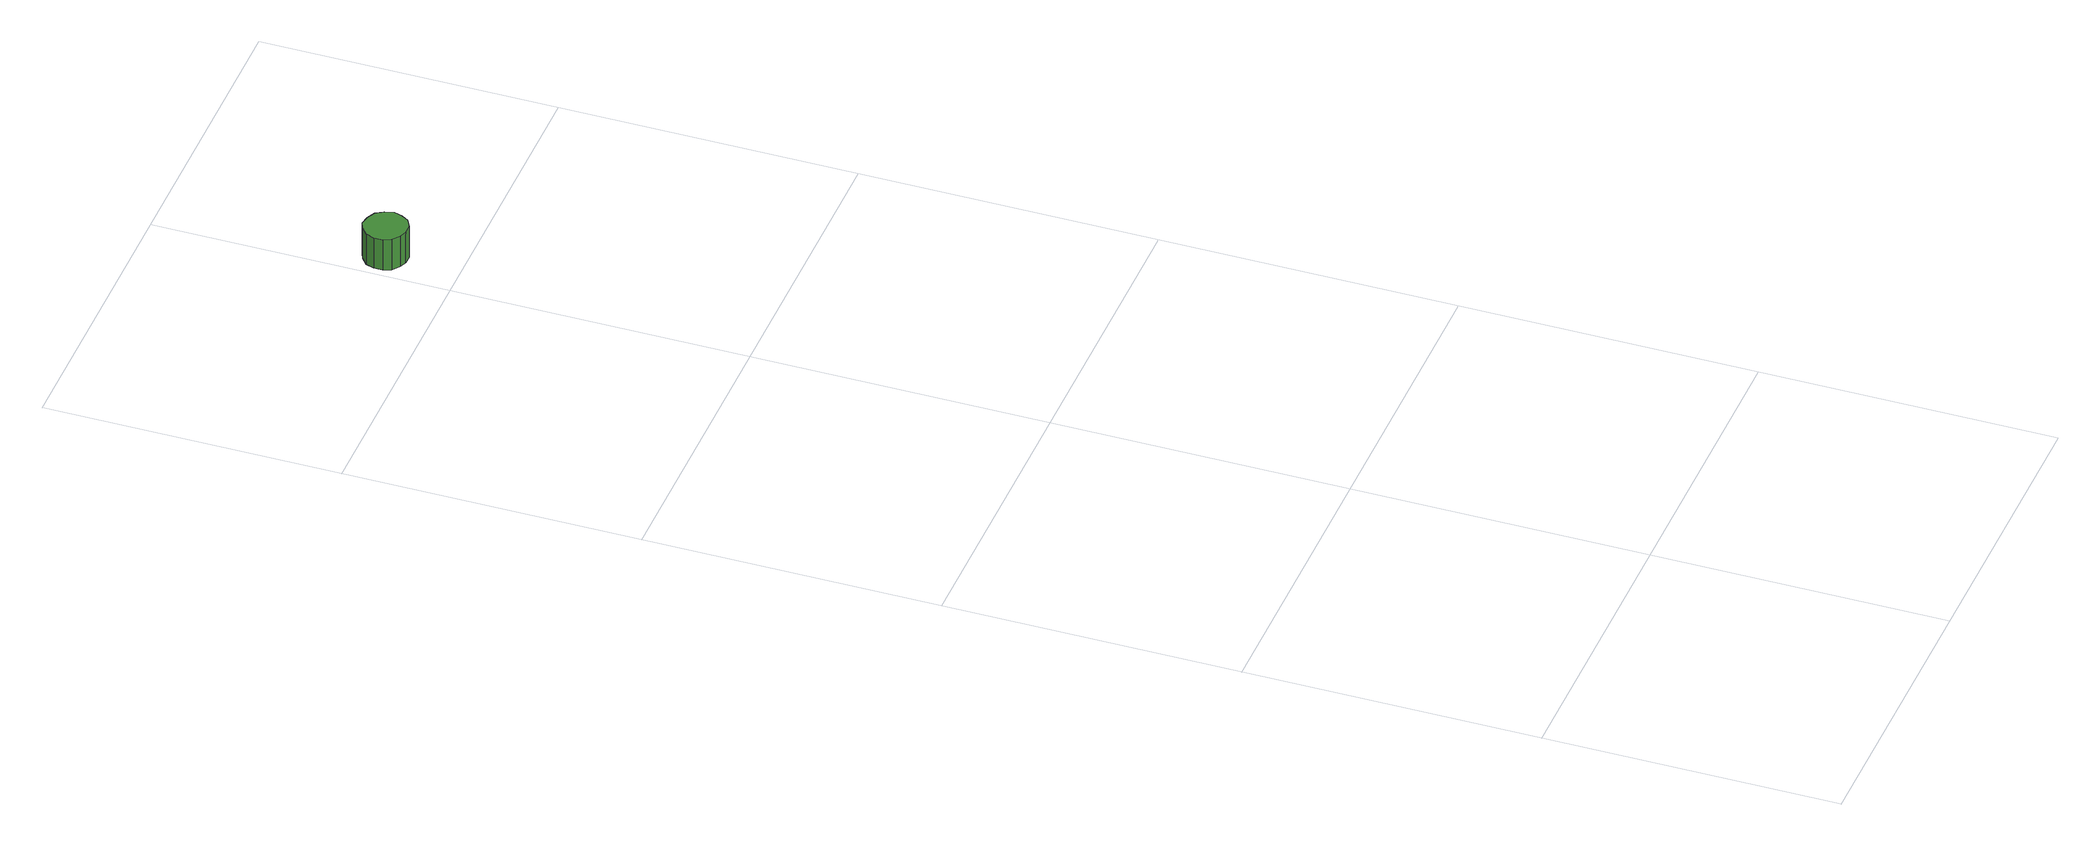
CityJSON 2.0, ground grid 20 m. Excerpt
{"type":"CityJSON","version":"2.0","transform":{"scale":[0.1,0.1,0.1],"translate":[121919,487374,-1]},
"CityObjects":{
"tree1":{"type":"SolitaryVegetationObject","attributes":{"function":"something"}},
"tree2":{"type":"SolitaryVegetationObject","attributes":{"function":"something"}},
"tree3":{"type":"SolitaryVegetationObject","attributes":{"function":"something"},"geometry":[{"type":"MultiSurface","lod":"1","boundaries":[[[0,1,2,3,4,5,6,7,8,9,10,11,12,13,14]],[[15,16,17,18,19,20,21,22,23,24,25,26,27,28,29]],[[0,29,28,1]],[[1,28,27,2]],[[2,27,26,3]],[[3,26,25,4]],[[4,25,24,5]],[[5,24,23,6]],[[6,23,22,7]],[[7,22,21,8]],[[8,21,20,9]],[[9,20,19,10]],[[10,19,18,11]],[[11,18,17,12]],[[12,17,16,13]],[[13,16,15,14]],[[14,15,29,0]]]}]}
},
"vertices":[
[35,850,32],[33,856,32],[30,861,32],[24,864,32],[18,865,32],[13,863,32],[8,859,32],[6,853,32],[6,847,32],[8,842,32],[13,838,32],[18,836,32],[24,836,32],[30,839,32],[33,844,32],[33,844,8],[30,839,8],[24,836,8],[18,836,8],[13,838,8],[8,842,8],[6,847,8],[6,853,8],[8,859,8],[13,863,8],[18,865,8],[24,864,8],[30,861,8],[33,856,8],[35,850,8]
]}
